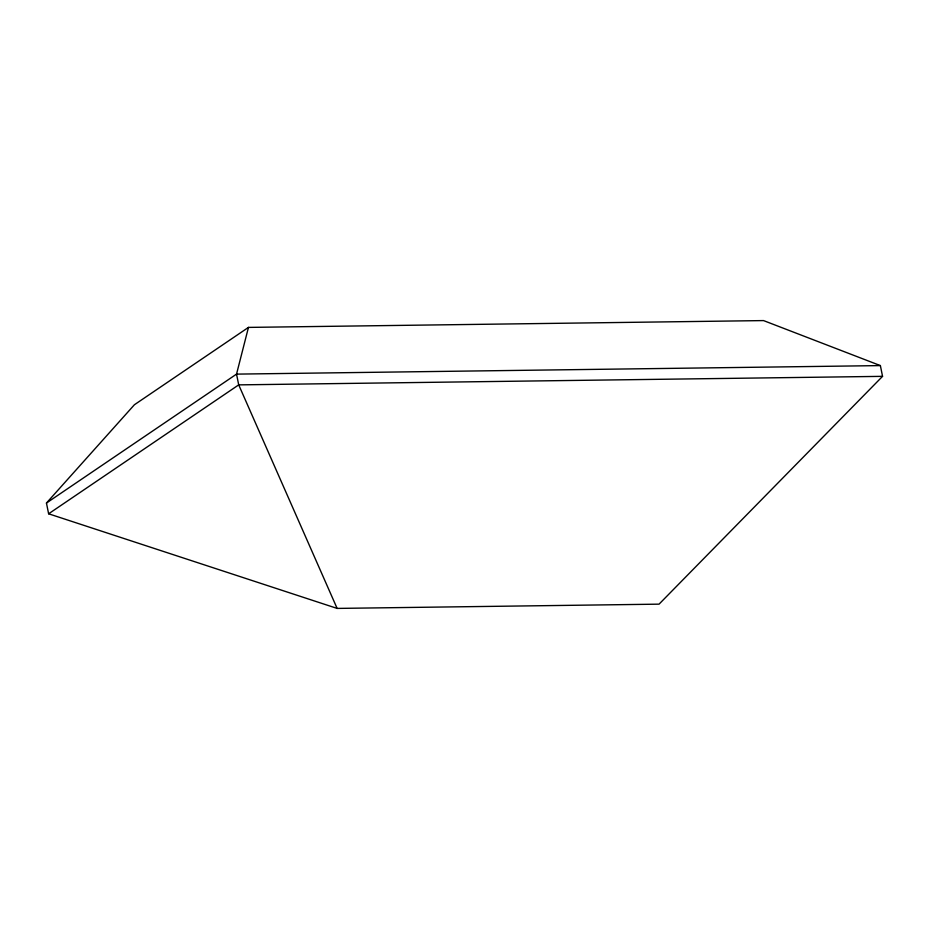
<?xml version="1.0" encoding="UTF-8"?>
<svg xmlns="http://www.w3.org/2000/svg" width="929" height="929" viewBox="0 0 929 929"><rect width="100%" height="100%" fill="white"/><g stroke="black" fill="none" stroke-linecap="round" stroke-linejoin="round"><path stroke-width="1.39" d="M248.461 327.403L236.535 374.12L238.707 384.873L337.134 608.414L659.056 604.152L882.55 376.35L880.378 365.596L763.533 320.586L248.461 327.403L134.403 404.754L46.45 503.042L48.622 513.795L337.134 608.414M46.45 503.042L236.535 374.12L880.378 365.596M48.622 513.795L238.707 384.873L882.55 376.35"/></g></svg>
